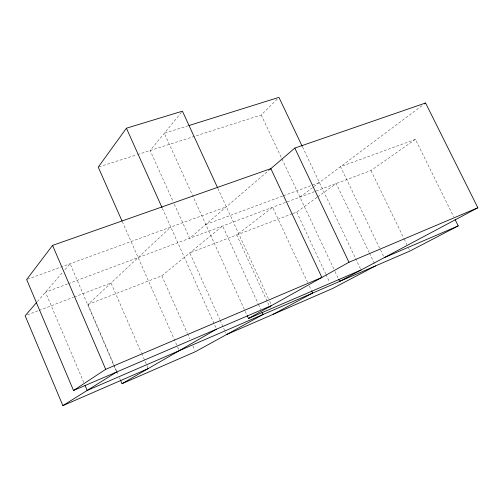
<?xml version="1.0" encoding="UTF-8"?>
<svg xmlns="http://www.w3.org/2000/svg" width="503" height="503" viewBox="0 0 503 503"><rect width="100%" height="100%" fill="white"/><g stroke="black" fill="none" stroke-linecap="round" stroke-linejoin="round"><path stroke-width="0.38" stroke-dasharray="2.52 1.89" d="M181.438 112.383L150.12 150.529L173.284 201.904M37.348 301.618L62.919 272.035M64.969 269.658L70.099 263.729L113.565 364.776M137.52 154.559L261.233 114.992L277.826 98.469M116.451 370.724L87.956 304.485L170.769 227.073M270.268 169.146L189.688 238.296L173.604 202.621M87.956 304.485L161.821 275.807L222.622 225.985L258.165 303.774M299.933 197.088L423.061 104.876M293.035 213.479L296.695 212.084L317.079 197.346M317.714 196.887L336.186 183.532L369.171 252.512M68.282 283.686L370.963 170.53L415.428 139.35L453.693 216.749M27.351 314.891L38.354 310.691M39.083 310.414L73.557 297.254M74.293 296.977L110.962 282.975L141.337 352.748M292.306 213.756L189.794 252.89L219.767 319.518M67.547 283.956L45.484 292.205L83.8 382.494M205.771 224.495L282.761 196.038M283.491 195.768L319.424 182.488M415.428 139.35L340.531 166.682L383.538 256.241M27.401 279.272L226.337 206.84M98.978 166.883L136.778 154.792M188.279 125.744L164.305 133.245L244.917 310.64M370.963 170.53L403.821 238.315M404.167 239.019L406.902 244.665M408.612 248.199L409.297 249.607M369.51 253.216L374.892 264.477M302.548 147.021L361.047 269.998M261.233 114.992L334.665 270.759M334.998 271.469L338.337 278.555M296.695 212.084L325.617 273.645M325.95 274.355L329.603 282.139M307.654 282.441L272.613 207.299L236.718 234.976L270.186 307.962M309.301 285.987L311.288 290.237M217.818 188.279L268.369 298.424M269.677 301.266L271.633 305.522M258.492 304.485L260.774 309.483M245.238 311.351L246.854 314.916M220.088 320.235L225.891 333.131M162.412 208.449L216.56 329.144M161.821 275.807L187.223 333.043M187.537 333.759L189.763 338.764M192.938 345.919L194.843 350.214M122.311 221.672L177.345 346.378M177.66 347.095L179.244 350.673M141.645 353.464L147.907 367.85M116.765 371.44L118.312 375.043M119.551 377.923L120.173 379.363M113.873 365.492L116.356 371.271"/><path stroke-width="0.75" d="M217.491 187.569L182.432 111.169L126.416 128.215L98.236 167.122L121.996 220.955M73.513 390.498L105.705 369.328L321.876 277.43L270.859 168.637L52.582 245.401L26.665 279.542L73.513 390.498L271.633 305.522M36.335 302.793L25.15 315.733L62.875 405.632L148.222 368.573M269.878 169.48L294.808 148.083L425.576 102.996L477.85 207.758L339.676 281.384L338.67 279.259M424.318 103.939L425.576 102.996M62.875 405.632L116.665 371.994M120.481 380.079L122.028 383.682L216.56 329.144M247.18 315.626L248.476 318.474L348.969 262.277L477.85 207.758M273.11 314.337L312.608 293.073L311.615 290.948M375.565 265.886L332.596 288.508L226.532 334.564M455.083 219.56L458.214 225.891L409.983 251.022L87.17 390.441L85.026 385.386M122.028 383.682L195.478 351.647L263.056 314.476L262.076 312.338M248.476 318.474L361.047 269.998M384.217 257.649L458.214 225.891M189.027 125.505L278.932 97.368L302.215 146.31M294.808 148.083L348.969 262.277M126.416 128.215L162.092 207.733M52.582 245.401L105.705 369.328"/></g></svg>
